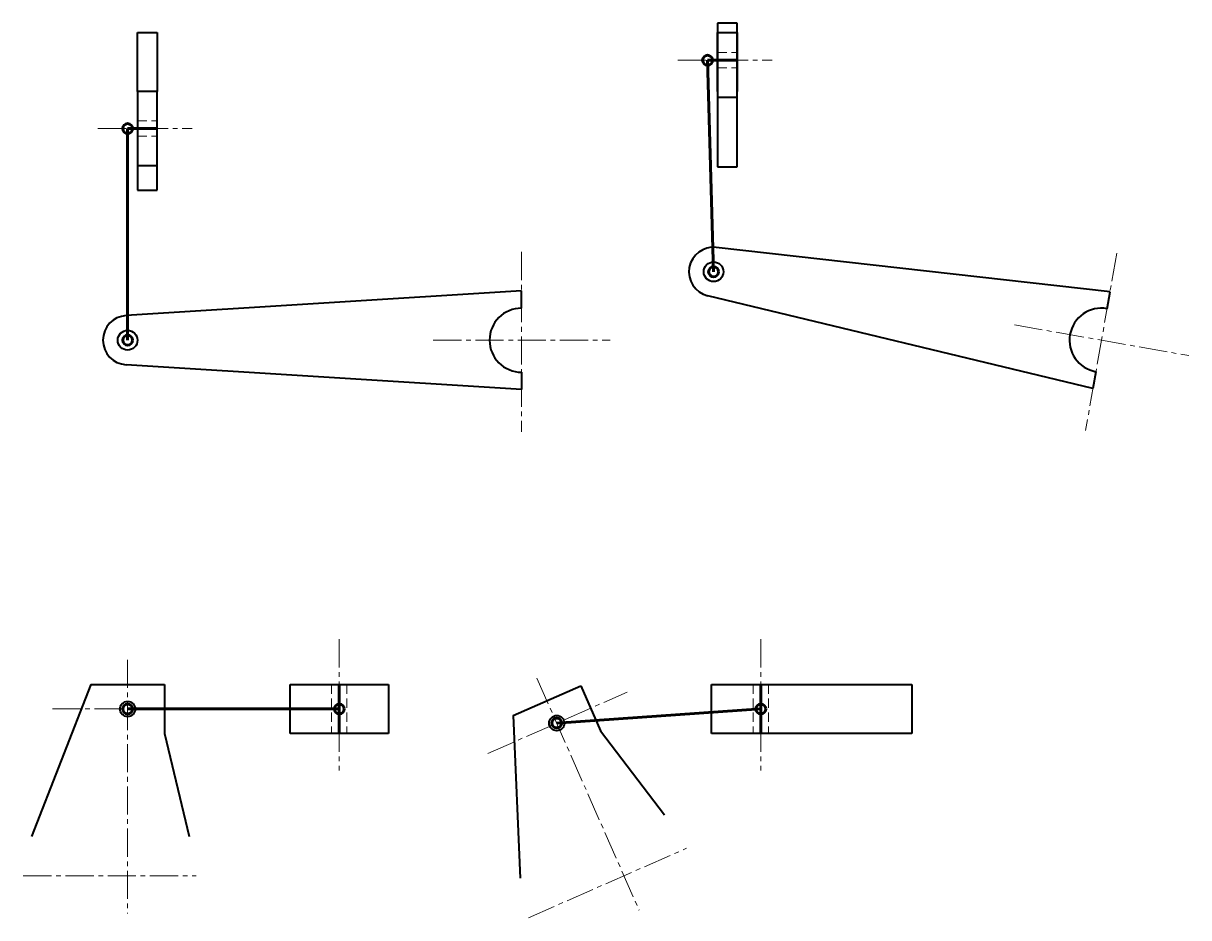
# Model space of a CAD drawing. Header units: millimetres. Extents: x 3729 to 3966, y 1233 to 1415.
import ezdxf

# ---------------------------------------------------------------- set-up
doc = ezdxf.new("R2010")
doc.units = ezdxf.units.MM
doc.header["$LTSCALE"] = 0.3
doc.linetypes.add('CENTER2', pattern=[28.575, 19.05, -3.175, 3.175, -3.175])
doc.linetypes.add('DASHED2', pattern=[9.525, 6.35, -3.175])
doc.layers.get('0').update_dxf_attribs({"lineweight": 40})
doc.layers.add('center', color=7, linetype='CENTER2', lineweight=20)
doc.layers.add('hidden', color=7, linetype='DASHED2', lineweight=20)
doc.layers.add('rod', color=7, linetype='Continuous', lineweight=60, true_color=0xbd5800)

msp = doc.modelspace()

# ---------------------------------------------------------------- linework, layer by layer
for p, q in [((3752.18, 1400.99), (3752.18, 1412.99)), ((3752.18, 1412.99), (3756.18, 1412.99)), ((3756.18, 1412.99), (3756.18, 1400.99)), ((3873.96, 1414.88), (3869.96, 1414.88)), ((3869.96, 1414.88), (3869.96, 1399.88)), ((3869.96, 1400.99), (3869.96, 1412.99)), ((3869.96, 1412.99), (3873.96, 1412.99)), ((3873.96, 1399.88), (3873.96, 1414.88)), ((3873.96, 1412.99), (3873.96, 1400.99)), ((3756.18, 1400.99), (3752.18, 1400.99)), ((3752.18, 1400.99), (3752.18, 1385.99)), ((3756.18, 1385.99), (3756.18, 1400.99)), ((3869.96, 1399.88), (3873.96, 1399.88)), ((3869.96, 1399.88), (3869.96, 1385.75)), ((3873.96, 1385.75), (3873.96, 1399.88)), ((3752.18, 1385.99), (3756.18, 1385.99)), ((3752.18, 1385.99), (3752.18, 1380.99)), ((3756.18, 1380.99), (3756.18, 1385.99)), ((3869.96, 1385.75), (3873.96, 1385.75)), ((3752.18, 1380.99), (3756.18, 1380.99)), ((3949.7, 1360.35), (3869.74, 1369.36)), ((3830.18, 1360.5), (3749.87, 1355.49)), ((3830.18, 1357), (3830.18, 1360.5)), ((3946.23, 1340.65), (3868.01, 1359.53)), ((3949.09, 1356.9), (3949.7, 1360.35)), ((3830.18, 1340.5), (3749.87, 1345.51)), ((3830.18, 1344), (3830.18, 1340.5)), ((3946.84, 1344.1), (3946.23, 1340.65)), ((3742.68, 1280.57), (3730.68, 1249.69)), ((3742.68, 1280.57), (3757.68, 1280.57)), ((3757.68, 1280.57), (3757.68, 1270.57)), ((3783.17, 1280.57), (3803.17, 1280.57)), ((3783.17, 1270.57), (3783.17, 1280.57)), ((3803.17, 1280.57), (3803.17, 1270.57)), ((3868.78, 1280.57), (3888.78, 1280.57)), ((3868.78, 1270.57), (3868.78, 1280.57)), ((3888.78, 1280.57), (3909.45, 1280.57)), ((3909.45, 1280.57), (3909.45, 1270.57)), ((3828.46, 1274.27), (3842.19, 1280.3)), ((3842.19, 1280.3), (3846.22, 1271.15)), ((3828.46, 1274.27), (3829.9, 1241.17)), ((3846.22, 1271.15), (3859.2, 1254.05)), ((3757.68, 1270.57), (3762.68, 1249.69)), ((3803.17, 1270.57), (3783.17, 1270.57)), ((3888.78, 1270.57), (3868.78, 1270.57)), ((3909.45, 1270.57), (3888.78, 1270.57))]:
    msp.add_line(p, q)
for centre, radius in [((3869.18, 1364.39), 2), ((3750.18, 1350.5), 2), ((3750.18, 1275.57), 1.55), ((3837.34, 1272.71), 1.55)]:
    msp.add_circle(centre, radius)
for centre, radius, start, end in [((3869.18, 1364.39), 5, 83.5694, 256.4306), ((3830.18, 1350.5), 6.5, 90, 270), ((3947.96, 1350.5), 6.5, 80, 260), ((3750.18, 1350.5), 5, 93.5694, 266.4306)]:
    msp.add_arc(centre, radius, start, end)
at = {"layer": 'center'}
for p, q in [((3861.89, 1407.38), (3881.08, 1407.38)), ((3744.11, 1393.49), (3763.29, 1393.49)), ((3830.18, 1368.42), (3830.18, 1331.86)), ((3951.08, 1368.15), (3944.73, 1332.14)), ((3930.31, 1353.61), (3965.67, 1347.38)), ((3812.26, 1350.5), (3848.16, 1350.5)), ((3793.17, 1289.73), (3793.17, 1263.05)), ((3878.78, 1289.73), (3878.78, 1263.05)), ((3750.18, 1285.57), (3750.18, 1234.04)), ((3833.32, 1281.86), (3854.05, 1234.69)), ((3823.36, 1266.56), (3851.61, 1278.98)), ((3734.91, 1275.57), (3765.77, 1275.57)), ((3831.58, 1233.17), (3863.71, 1247.29)), ((3729, 1241.69), (3764.09, 1241.69))]:
    msp.add_line(p, q, dxfattribs=at)
at = {"layer": 'hidden'}
for p, q in [((3869.96, 1408.93), (3873.96, 1408.93)), ((3869.96, 1405.83), (3873.96, 1405.83)), ((3752.18, 1395.04), (3756.18, 1395.04)), ((3752.18, 1391.94), (3756.18, 1391.94)), ((3791.62, 1280.57), (3791.62, 1270.57)), ((3794.72, 1280.57), (3794.72, 1270.57)), ((3877.23, 1280.57), (3877.23, 1270.57)), ((3880.33, 1280.57), (3880.33, 1270.57))]:
    msp.add_line(p, q, dxfattribs=at)
at = {"layer": 'rod'}
for p, q in [((3869.18, 1364.39), (3867.96, 1407.38)), ((3867.96, 1407.38), (3873.96, 1407.38)), ((3750.18, 1350.5), (3750.18, 1393.49)), ((3750.18, 1393.49), (3756.18, 1393.49)), ((3793.17, 1275.57), (3793.17, 1280.57)), ((3878.78, 1275.57), (3878.78, 1280.57)), ((3750.18, 1275.57), (3793.17, 1275.57)), ((3793.17, 1275.57), (3793.17, 1270.57)), ((3837.34, 1272.71), (3878.78, 1275.57)), ((3878.78, 1275.57), (3878.78, 1270.57))]:
    msp.add_line(p, q, dxfattribs=at)
for centre in [(3867.96, 1407.38), (3750.18, 1393.49), (3869.18, 1364.39), (3750.18, 1350.5), (3750.18, 1275.57), (3793.17, 1275.57), (3878.78, 1275.57), (3837.34, 1272.71)]:
    msp.add_circle(centre, 1, dxfattribs=at)

doc.saveas('drawing.dxf')
